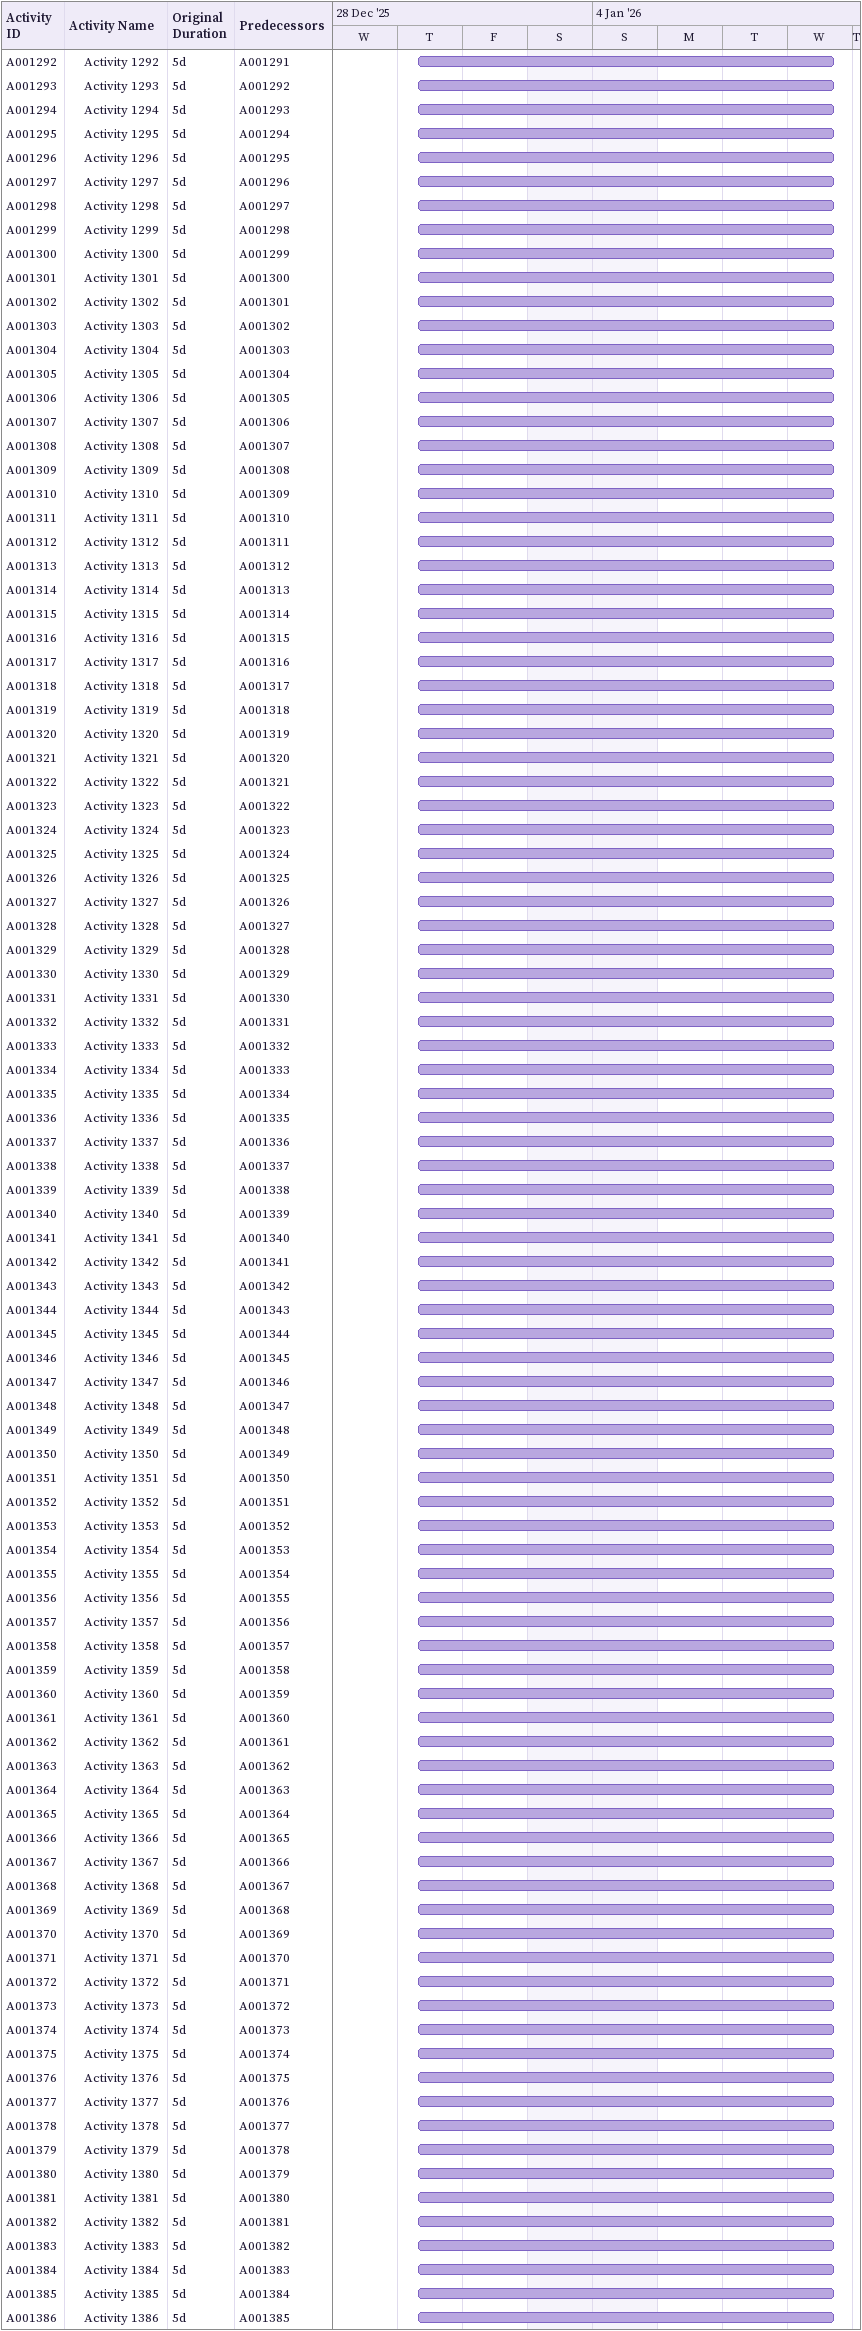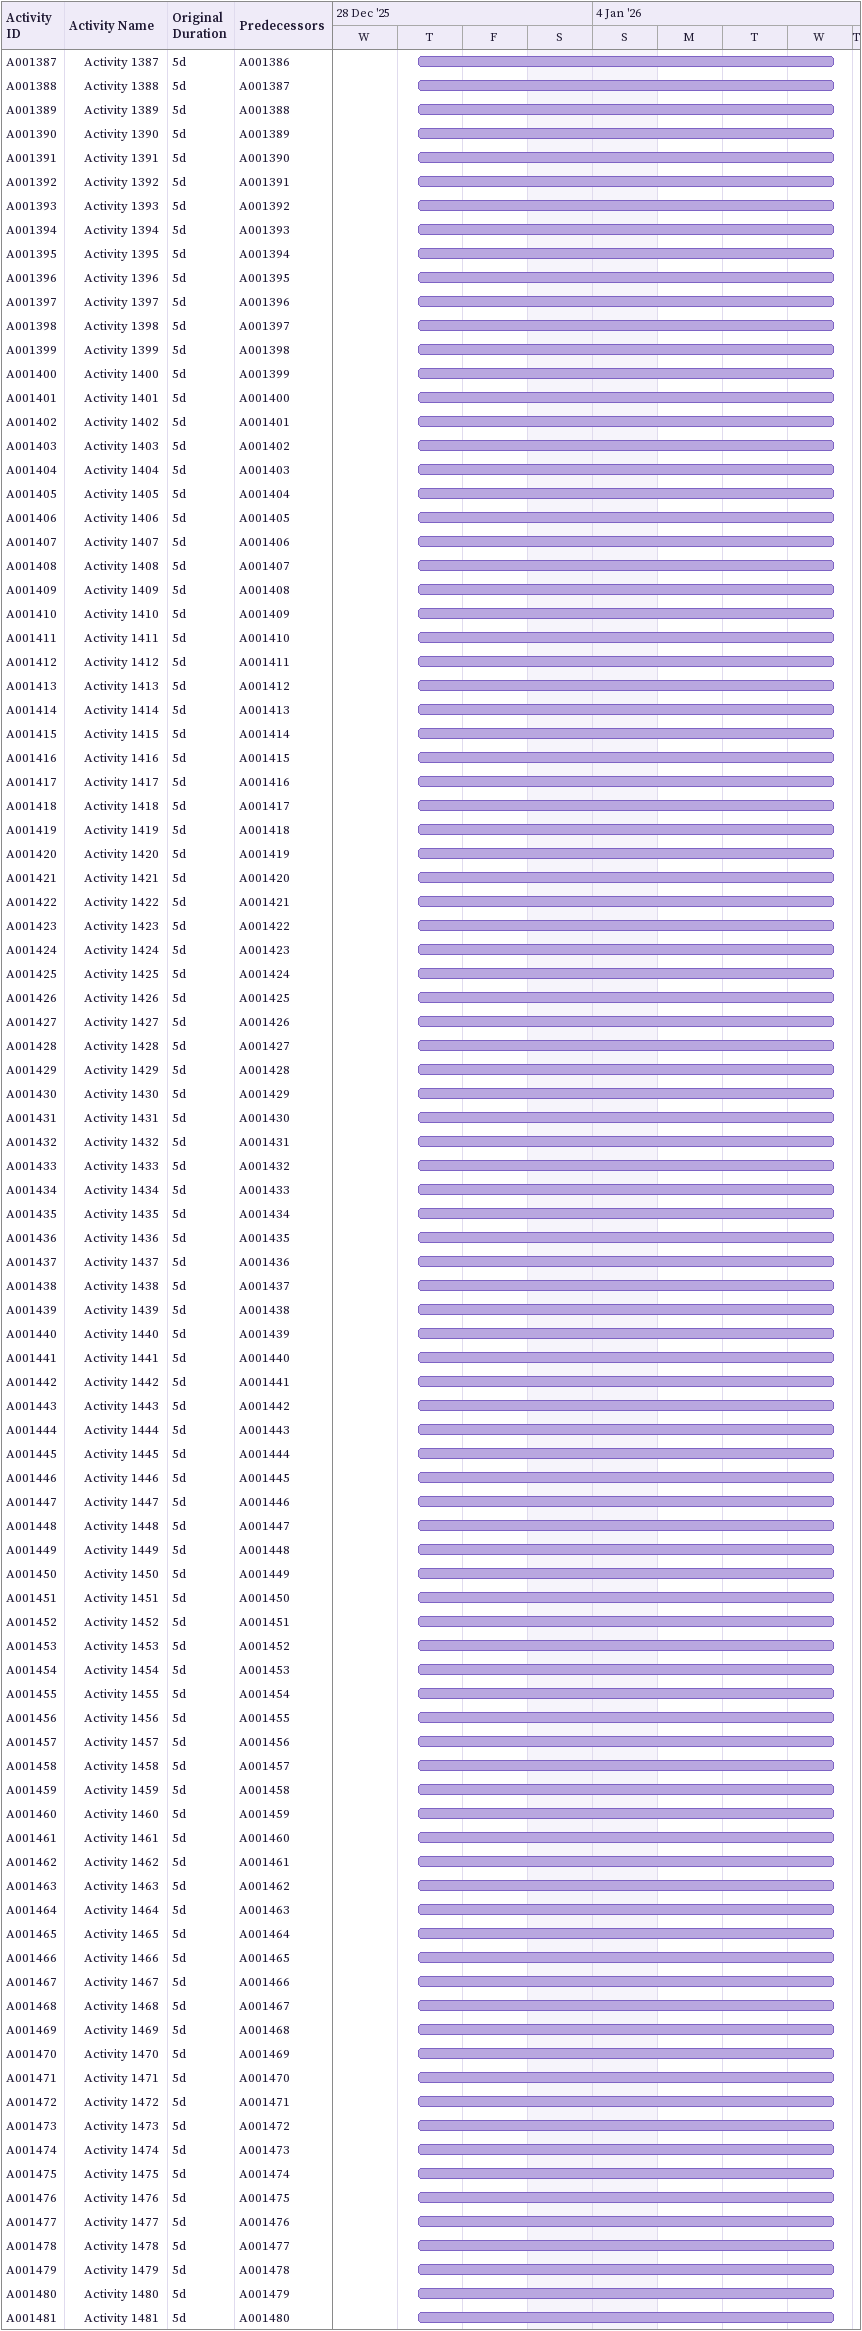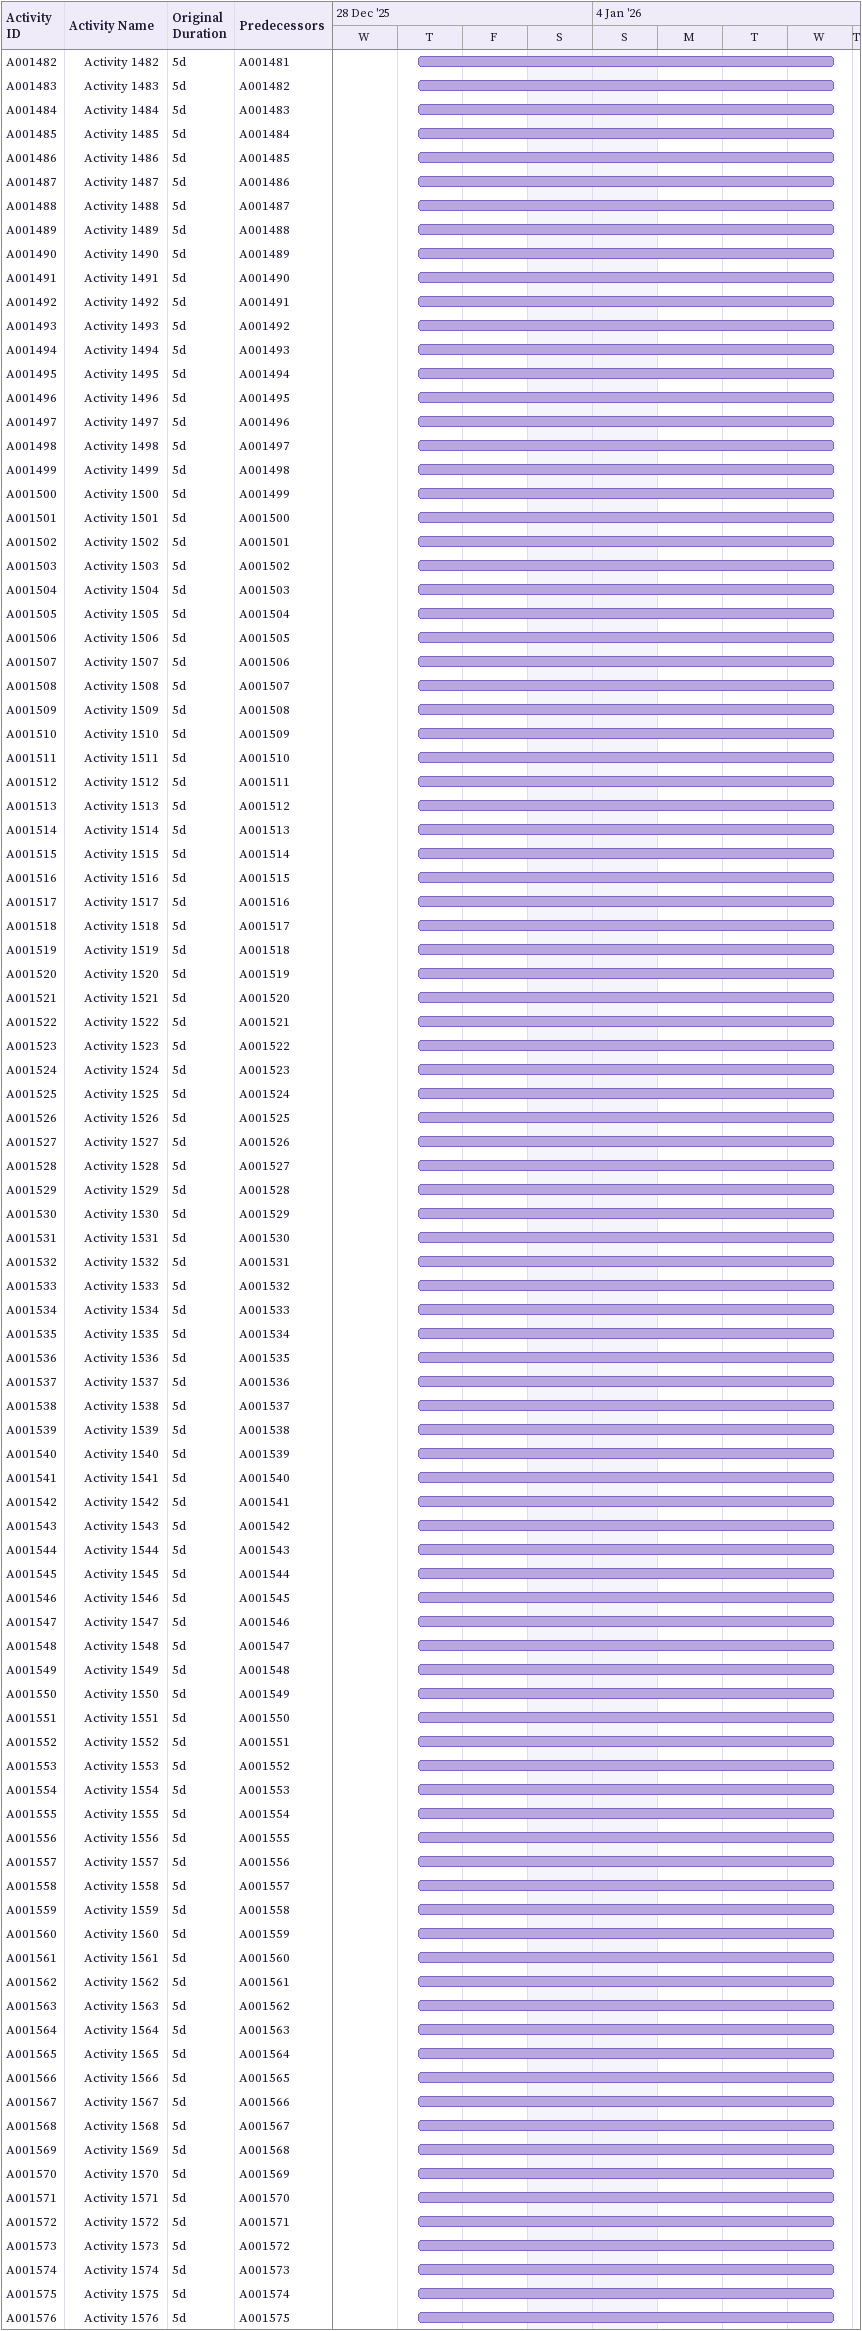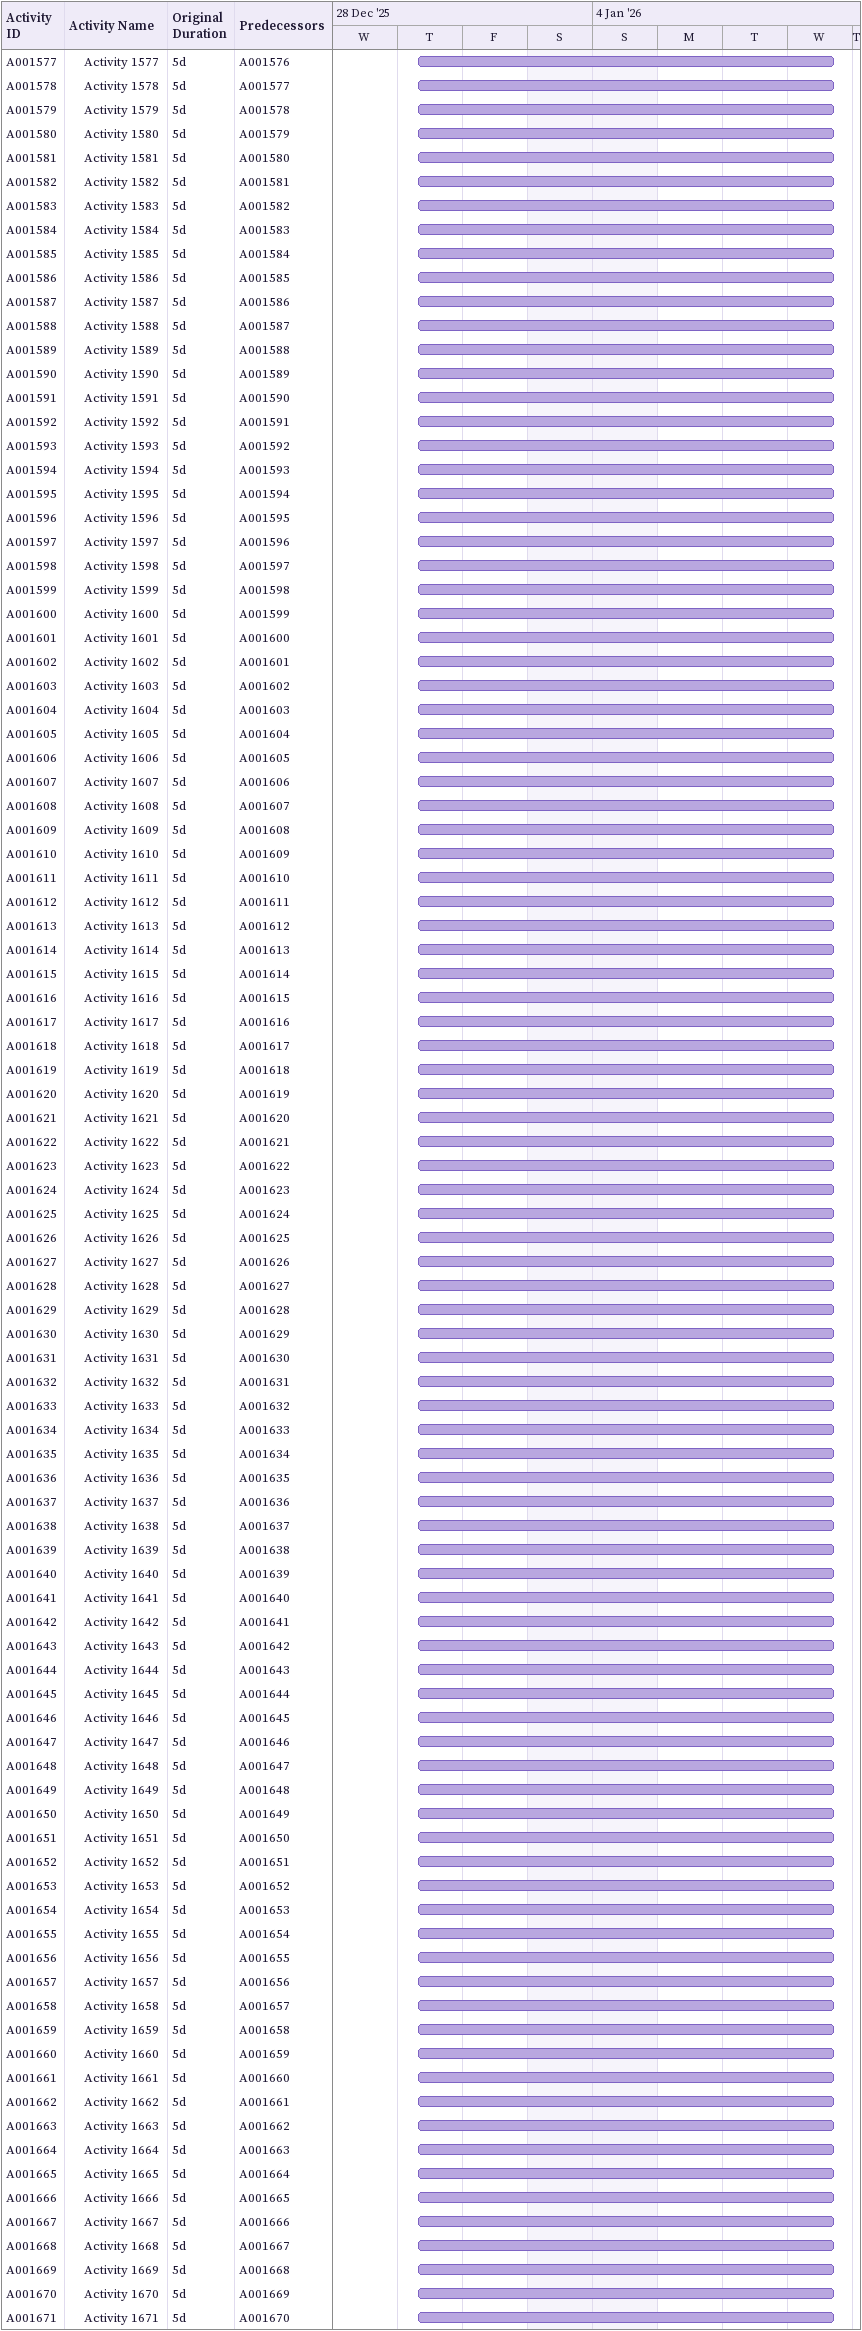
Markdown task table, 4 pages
| ID | Level | Task | Original duration | Start | Finish | Predecessors |
|---|---|---|---|---|---|---|
| A001292 | 2 | Activity 1292 | 5d | 2026-01-01 | 2026-01-07 | A001291 |
| A001293 | 2 | Activity 1293 | 5d | 2026-01-01 | 2026-01-07 | A001292 |
| A001294 | 2 | Activity 1294 | 5d | 2026-01-01 | 2026-01-07 | A001293 |
| A001295 | 2 | Activity 1295 | 5d | 2026-01-01 | 2026-01-07 | A001294 |
| A001296 | 2 | Activity 1296 | 5d | 2026-01-01 | 2026-01-07 | A001295 |
| A001297 | 2 | Activity 1297 | 5d | 2026-01-01 | 2026-01-07 | A001296 |
| A001298 | 2 | Activity 1298 | 5d | 2026-01-01 | 2026-01-07 | A001297 |
| A001299 | 2 | Activity 1299 | 5d | 2026-01-01 | 2026-01-07 | A001298 |
| A001300 | 2 | Activity 1300 | 5d | 2026-01-01 | 2026-01-07 | A001299 |
| A001301 | 2 | Activity 1301 | 5d | 2026-01-01 | 2026-01-07 | A001300 |
| A001302 | 2 | Activity 1302 | 5d | 2026-01-01 | 2026-01-07 | A001301 |
| A001303 | 2 | Activity 1303 | 5d | 2026-01-01 | 2026-01-07 | A001302 |
| A001304 | 2 | Activity 1304 | 5d | 2026-01-01 | 2026-01-07 | A001303 |
| A001305 | 2 | Activity 1305 | 5d | 2026-01-01 | 2026-01-07 | A001304 |
| A001306 | 2 | Activity 1306 | 5d | 2026-01-01 | 2026-01-07 | A001305 |
| A001307 | 2 | Activity 1307 | 5d | 2026-01-01 | 2026-01-07 | A001306 |
| A001308 | 2 | Activity 1308 | 5d | 2026-01-01 | 2026-01-07 | A001307 |
| A001309 | 2 | Activity 1309 | 5d | 2026-01-01 | 2026-01-07 | A001308 |
| A001310 | 2 | Activity 1310 | 5d | 2026-01-01 | 2026-01-07 | A001309 |
| A001311 | 2 | Activity 1311 | 5d | 2026-01-01 | 2026-01-07 | A001310 |
| A001312 | 2 | Activity 1312 | 5d | 2026-01-01 | 2026-01-07 | A001311 |
| A001313 | 2 | Activity 1313 | 5d | 2026-01-01 | 2026-01-07 | A001312 |
| A001314 | 2 | Activity 1314 | 5d | 2026-01-01 | 2026-01-07 | A001313 |
| A001315 | 2 | Activity 1315 | 5d | 2026-01-01 | 2026-01-07 | A001314 |
| A001316 | 2 | Activity 1316 | 5d | 2026-01-01 | 2026-01-07 | A001315 |
| A001317 | 2 | Activity 1317 | 5d | 2026-01-01 | 2026-01-07 | A001316 |
| A001318 | 2 | Activity 1318 | 5d | 2026-01-01 | 2026-01-07 | A001317 |
| A001319 | 2 | Activity 1319 | 5d | 2026-01-01 | 2026-01-07 | A001318 |
| A001320 | 2 | Activity 1320 | 5d | 2026-01-01 | 2026-01-07 | A001319 |
| A001321 | 2 | Activity 1321 | 5d | 2026-01-01 | 2026-01-07 | A001320 |
| A001322 | 2 | Activity 1322 | 5d | 2026-01-01 | 2026-01-07 | A001321 |
| A001323 | 2 | Activity 1323 | 5d | 2026-01-01 | 2026-01-07 | A001322 |
| A001324 | 2 | Activity 1324 | 5d | 2026-01-01 | 2026-01-07 | A001323 |
| A001325 | 2 | Activity 1325 | 5d | 2026-01-01 | 2026-01-07 | A001324 |
| A001326 | 2 | Activity 1326 | 5d | 2026-01-01 | 2026-01-07 | A001325 |
| A001327 | 2 | Activity 1327 | 5d | 2026-01-01 | 2026-01-07 | A001326 |
| A001328 | 2 | Activity 1328 | 5d | 2026-01-01 | 2026-01-07 | A001327 |
| A001329 | 2 | Activity 1329 | 5d | 2026-01-01 | 2026-01-07 | A001328 |
| A001330 | 2 | Activity 1330 | 5d | 2026-01-01 | 2026-01-07 | A001329 |
| A001331 | 2 | Activity 1331 | 5d | 2026-01-01 | 2026-01-07 | A001330 |
| A001332 | 2 | Activity 1332 | 5d | 2026-01-01 | 2026-01-07 | A001331 |
| A001333 | 2 | Activity 1333 | 5d | 2026-01-01 | 2026-01-07 | A001332 |
| A001334 | 2 | Activity 1334 | 5d | 2026-01-01 | 2026-01-07 | A001333 |
| A001335 | 2 | Activity 1335 | 5d | 2026-01-01 | 2026-01-07 | A001334 |
| A001336 | 2 | Activity 1336 | 5d | 2026-01-01 | 2026-01-07 | A001335 |
| A001337 | 2 | Activity 1337 | 5d | 2026-01-01 | 2026-01-07 | A001336 |
| A001338 | 2 | Activity 1338 | 5d | 2026-01-01 | 2026-01-07 | A001337 |
| A001339 | 2 | Activity 1339 | 5d | 2026-01-01 | 2026-01-07 | A001338 |
| A001340 | 2 | Activity 1340 | 5d | 2026-01-01 | 2026-01-07 | A001339 |
| A001341 | 2 | Activity 1341 | 5d | 2026-01-01 | 2026-01-07 | A001340 |
| A001342 | 2 | Activity 1342 | 5d | 2026-01-01 | 2026-01-07 | A001341 |
| A001343 | 2 | Activity 1343 | 5d | 2026-01-01 | 2026-01-07 | A001342 |
| A001344 | 2 | Activity 1344 | 5d | 2026-01-01 | 2026-01-07 | A001343 |
| A001345 | 2 | Activity 1345 | 5d | 2026-01-01 | 2026-01-07 | A001344 |
| A001346 | 2 | Activity 1346 | 5d | 2026-01-01 | 2026-01-07 | A001345 |
| A001347 | 2 | Activity 1347 | 5d | 2026-01-01 | 2026-01-07 | A001346 |
| A001348 | 2 | Activity 1348 | 5d | 2026-01-01 | 2026-01-07 | A001347 |
| A001349 | 2 | Activity 1349 | 5d | 2026-01-01 | 2026-01-07 | A001348 |
| A001350 | 2 | Activity 1350 | 5d | 2026-01-01 | 2026-01-07 | A001349 |
| A001351 | 2 | Activity 1351 | 5d | 2026-01-01 | 2026-01-07 | A001350 |
| A001352 | 2 | Activity 1352 | 5d | 2026-01-01 | 2026-01-07 | A001351 |
| A001353 | 2 | Activity 1353 | 5d | 2026-01-01 | 2026-01-07 | A001352 |
| A001354 | 2 | Activity 1354 | 5d | 2026-01-01 | 2026-01-07 | A001353 |
| A001355 | 2 | Activity 1355 | 5d | 2026-01-01 | 2026-01-07 | A001354 |
| A001356 | 2 | Activity 1356 | 5d | 2026-01-01 | 2026-01-07 | A001355 |
| A001357 | 2 | Activity 1357 | 5d | 2026-01-01 | 2026-01-07 | A001356 |
| A001358 | 2 | Activity 1358 | 5d | 2026-01-01 | 2026-01-07 | A001357 |
| A001359 | 2 | Activity 1359 | 5d | 2026-01-01 | 2026-01-07 | A001358 |
| A001360 | 2 | Activity 1360 | 5d | 2026-01-01 | 2026-01-07 | A001359 |
| A001361 | 2 | Activity 1361 | 5d | 2026-01-01 | 2026-01-07 | A001360 |
| A001362 | 2 | Activity 1362 | 5d | 2026-01-01 | 2026-01-07 | A001361 |
| A001363 | 2 | Activity 1363 | 5d | 2026-01-01 | 2026-01-07 | A001362 |
| A001364 | 2 | Activity 1364 | 5d | 2026-01-01 | 2026-01-07 | A001363 |
| A001365 | 2 | Activity 1365 | 5d | 2026-01-01 | 2026-01-07 | A001364 |
| A001366 | 2 | Activity 1366 | 5d | 2026-01-01 | 2026-01-07 | A001365 |
| A001367 | 2 | Activity 1367 | 5d | 2026-01-01 | 2026-01-07 | A001366 |
| A001368 | 2 | Activity 1368 | 5d | 2026-01-01 | 2026-01-07 | A001367 |
| A001369 | 2 | Activity 1369 | 5d | 2026-01-01 | 2026-01-07 | A001368 |
| A001370 | 2 | Activity 1370 | 5d | 2026-01-01 | 2026-01-07 | A001369 |
| A001371 | 2 | Activity 1371 | 5d | 2026-01-01 | 2026-01-07 | A001370 |
| A001372 | 2 | Activity 1372 | 5d | 2026-01-01 | 2026-01-07 | A001371 |
| A001373 | 2 | Activity 1373 | 5d | 2026-01-01 | 2026-01-07 | A001372 |
| A001374 | 2 | Activity 1374 | 5d | 2026-01-01 | 2026-01-07 | A001373 |
| A001375 | 2 | Activity 1375 | 5d | 2026-01-01 | 2026-01-07 | A001374 |
| A001376 | 2 | Activity 1376 | 5d | 2026-01-01 | 2026-01-07 | A001375 |
| A001377 | 2 | Activity 1377 | 5d | 2026-01-01 | 2026-01-07 | A001376 |
| A001378 | 2 | Activity 1378 | 5d | 2026-01-01 | 2026-01-07 | A001377 |
| A001379 | 2 | Activity 1379 | 5d | 2026-01-01 | 2026-01-07 | A001378 |
| A001380 | 2 | Activity 1380 | 5d | 2026-01-01 | 2026-01-07 | A001379 |
| A001381 | 2 | Activity 1381 | 5d | 2026-01-01 | 2026-01-07 | A001380 |
| A001382 | 2 | Activity 1382 | 5d | 2026-01-01 | 2026-01-07 | A001381 |
| A001383 | 2 | Activity 1383 | 5d | 2026-01-01 | 2026-01-07 | A001382 |
| A001384 | 2 | Activity 1384 | 5d | 2026-01-01 | 2026-01-07 | A001383 |
| A001385 | 2 | Activity 1385 | 5d | 2026-01-01 | 2026-01-07 | A001384 |
| A001386 | 2 | Activity 1386 | 5d | 2026-01-01 | 2026-01-07 | A001385 |
| A001387 | 2 | Activity 1387 | 5d | 2026-01-01 | 2026-01-07 | A001386 |
| A001388 | 2 | Activity 1388 | 5d | 2026-01-01 | 2026-01-07 | A001387 |
| A001389 | 2 | Activity 1389 | 5d | 2026-01-01 | 2026-01-07 | A001388 |
| A001390 | 2 | Activity 1390 | 5d | 2026-01-01 | 2026-01-07 | A001389 |
| A001391 | 2 | Activity 1391 | 5d | 2026-01-01 | 2026-01-07 | A001390 |
| A001392 | 2 | Activity 1392 | 5d | 2026-01-01 | 2026-01-07 | A001391 |
| A001393 | 2 | Activity 1393 | 5d | 2026-01-01 | 2026-01-07 | A001392 |
| A001394 | 2 | Activity 1394 | 5d | 2026-01-01 | 2026-01-07 | A001393 |
| A001395 | 2 | Activity 1395 | 5d | 2026-01-01 | 2026-01-07 | A001394 |
| A001396 | 2 | Activity 1396 | 5d | 2026-01-01 | 2026-01-07 | A001395 |
| A001397 | 2 | Activity 1397 | 5d | 2026-01-01 | 2026-01-07 | A001396 |
| A001398 | 2 | Activity 1398 | 5d | 2026-01-01 | 2026-01-07 | A001397 |
| A001399 | 2 | Activity 1399 | 5d | 2026-01-01 | 2026-01-07 | A001398 |
| A001400 | 2 | Activity 1400 | 5d | 2026-01-01 | 2026-01-07 | A001399 |
| A001401 | 2 | Activity 1401 | 5d | 2026-01-01 | 2026-01-07 | A001400 |
| A001402 | 2 | Activity 1402 | 5d | 2026-01-01 | 2026-01-07 | A001401 |
| A001403 | 2 | Activity 1403 | 5d | 2026-01-01 | 2026-01-07 | A001402 |
| A001404 | 2 | Activity 1404 | 5d | 2026-01-01 | 2026-01-07 | A001403 |
| A001405 | 2 | Activity 1405 | 5d | 2026-01-01 | 2026-01-07 | A001404 |
| A001406 | 2 | Activity 1406 | 5d | 2026-01-01 | 2026-01-07 | A001405 |
| A001407 | 2 | Activity 1407 | 5d | 2026-01-01 | 2026-01-07 | A001406 |
| A001408 | 2 | Activity 1408 | 5d | 2026-01-01 | 2026-01-07 | A001407 |
| A001409 | 2 | Activity 1409 | 5d | 2026-01-01 | 2026-01-07 | A001408 |
| A001410 | 2 | Activity 1410 | 5d | 2026-01-01 | 2026-01-07 | A001409 |
| A001411 | 2 | Activity 1411 | 5d | 2026-01-01 | 2026-01-07 | A001410 |
| A001412 | 2 | Activity 1412 | 5d | 2026-01-01 | 2026-01-07 | A001411 |
| A001413 | 2 | Activity 1413 | 5d | 2026-01-01 | 2026-01-07 | A001412 |
| A001414 | 2 | Activity 1414 | 5d | 2026-01-01 | 2026-01-07 | A001413 |
| A001415 | 2 | Activity 1415 | 5d | 2026-01-01 | 2026-01-07 | A001414 |
| A001416 | 2 | Activity 1416 | 5d | 2026-01-01 | 2026-01-07 | A001415 |
| A001417 | 2 | Activity 1417 | 5d | 2026-01-01 | 2026-01-07 | A001416 |
| A001418 | 2 | Activity 1418 | 5d | 2026-01-01 | 2026-01-07 | A001417 |
| A001419 | 2 | Activity 1419 | 5d | 2026-01-01 | 2026-01-07 | A001418 |
| A001420 | 2 | Activity 1420 | 5d | 2026-01-01 | 2026-01-07 | A001419 |
| A001421 | 2 | Activity 1421 | 5d | 2026-01-01 | 2026-01-07 | A001420 |
| A001422 | 2 | Activity 1422 | 5d | 2026-01-01 | 2026-01-07 | A001421 |
| A001423 | 2 | Activity 1423 | 5d | 2026-01-01 | 2026-01-07 | A001422 |
| A001424 | 2 | Activity 1424 | 5d | 2026-01-01 | 2026-01-07 | A001423 |
| A001425 | 2 | Activity 1425 | 5d | 2026-01-01 | 2026-01-07 | A001424 |
| A001426 | 2 | Activity 1426 | 5d | 2026-01-01 | 2026-01-07 | A001425 |
| A001427 | 2 | Activity 1427 | 5d | 2026-01-01 | 2026-01-07 | A001426 |
| A001428 | 2 | Activity 1428 | 5d | 2026-01-01 | 2026-01-07 | A001427 |
| A001429 | 2 | Activity 1429 | 5d | 2026-01-01 | 2026-01-07 | A001428 |
| A001430 | 2 | Activity 1430 | 5d | 2026-01-01 | 2026-01-07 | A001429 |
| A001431 | 2 | Activity 1431 | 5d | 2026-01-01 | 2026-01-07 | A001430 |
| A001432 | 2 | Activity 1432 | 5d | 2026-01-01 | 2026-01-07 | A001431 |
| A001433 | 2 | Activity 1433 | 5d | 2026-01-01 | 2026-01-07 | A001432 |
| A001434 | 2 | Activity 1434 | 5d | 2026-01-01 | 2026-01-07 | A001433 |
| A001435 | 2 | Activity 1435 | 5d | 2026-01-01 | 2026-01-07 | A001434 |
| A001436 | 2 | Activity 1436 | 5d | 2026-01-01 | 2026-01-07 | A001435 |
| A001437 | 2 | Activity 1437 | 5d | 2026-01-01 | 2026-01-07 | A001436 |
| A001438 | 2 | Activity 1438 | 5d | 2026-01-01 | 2026-01-07 | A001437 |
| A001439 | 2 | Activity 1439 | 5d | 2026-01-01 | 2026-01-07 | A001438 |
| A001440 | 2 | Activity 1440 | 5d | 2026-01-01 | 2026-01-07 | A001439 |
| A001441 | 2 | Activity 1441 | 5d | 2026-01-01 | 2026-01-07 | A001440 |
| A001442 | 2 | Activity 1442 | 5d | 2026-01-01 | 2026-01-07 | A001441 |
| A001443 | 2 | Activity 1443 | 5d | 2026-01-01 | 2026-01-07 | A001442 |
| A001444 | 2 | Activity 1444 | 5d | 2026-01-01 | 2026-01-07 | A001443 |
| A001445 | 2 | Activity 1445 | 5d | 2026-01-01 | 2026-01-07 | A001444 |
| A001446 | 2 | Activity 1446 | 5d | 2026-01-01 | 2026-01-07 | A001445 |
| A001447 | 2 | Activity 1447 | 5d | 2026-01-01 | 2026-01-07 | A001446 |
| A001448 | 2 | Activity 1448 | 5d | 2026-01-01 | 2026-01-07 | A001447 |
| A001449 | 2 | Activity 1449 | 5d | 2026-01-01 | 2026-01-07 | A001448 |
| A001450 | 2 | Activity 1450 | 5d | 2026-01-01 | 2026-01-07 | A001449 |
| A001451 | 2 | Activity 1451 | 5d | 2026-01-01 | 2026-01-07 | A001450 |
| A001452 | 2 | Activity 1452 | 5d | 2026-01-01 | 2026-01-07 | A001451 |
| A001453 | 2 | Activity 1453 | 5d | 2026-01-01 | 2026-01-07 | A001452 |
| A001454 | 2 | Activity 1454 | 5d | 2026-01-01 | 2026-01-07 | A001453 |
| A001455 | 2 | Activity 1455 | 5d | 2026-01-01 | 2026-01-07 | A001454 |
| A001456 | 2 | Activity 1456 | 5d | 2026-01-01 | 2026-01-07 | A001455 |
| A001457 | 2 | Activity 1457 | 5d | 2026-01-01 | 2026-01-07 | A001456 |
| A001458 | 2 | Activity 1458 | 5d | 2026-01-01 | 2026-01-07 | A001457 |
| A001459 | 2 | Activity 1459 | 5d | 2026-01-01 | 2026-01-07 | A001458 |
| A001460 | 2 | Activity 1460 | 5d | 2026-01-01 | 2026-01-07 | A001459 |
| A001461 | 2 | Activity 1461 | 5d | 2026-01-01 | 2026-01-07 | A001460 |
| A001462 | 2 | Activity 1462 | 5d | 2026-01-01 | 2026-01-07 | A001461 |
| A001463 | 2 | Activity 1463 | 5d | 2026-01-01 | 2026-01-07 | A001462 |
| A001464 | 2 | Activity 1464 | 5d | 2026-01-01 | 2026-01-07 | A001463 |
| A001465 | 2 | Activity 1465 | 5d | 2026-01-01 | 2026-01-07 | A001464 |
| A001466 | 2 | Activity 1466 | 5d | 2026-01-01 | 2026-01-07 | A001465 |
| A001467 | 2 | Activity 1467 | 5d | 2026-01-01 | 2026-01-07 | A001466 |
| A001468 | 2 | Activity 1468 | 5d | 2026-01-01 | 2026-01-07 | A001467 |
| A001469 | 2 | Activity 1469 | 5d | 2026-01-01 | 2026-01-07 | A001468 |
| A001470 | 2 | Activity 1470 | 5d | 2026-01-01 | 2026-01-07 | A001469 |
| A001471 | 2 | Activity 1471 | 5d | 2026-01-01 | 2026-01-07 | A001470 |
| A001472 | 2 | Activity 1472 | 5d | 2026-01-01 | 2026-01-07 | A001471 |
| A001473 | 2 | Activity 1473 | 5d | 2026-01-01 | 2026-01-07 | A001472 |
| A001474 | 2 | Activity 1474 | 5d | 2026-01-01 | 2026-01-07 | A001473 |
| A001475 | 2 | Activity 1475 | 5d | 2026-01-01 | 2026-01-07 | A001474 |
| A001476 | 2 | Activity 1476 | 5d | 2026-01-01 | 2026-01-07 | A001475 |
| A001477 | 2 | Activity 1477 | 5d | 2026-01-01 | 2026-01-07 | A001476 |
| A001478 | 2 | Activity 1478 | 5d | 2026-01-01 | 2026-01-07 | A001477 |
| A001479 | 2 | Activity 1479 | 5d | 2026-01-01 | 2026-01-07 | A001478 |
| A001480 | 2 | Activity 1480 | 5d | 2026-01-01 | 2026-01-07 | A001479 |
| A001481 | 2 | Activity 1481 | 5d | 2026-01-01 | 2026-01-07 | A001480 |
| A001482 | 2 | Activity 1482 | 5d | 2026-01-01 | 2026-01-07 | A001481 |
| A001483 | 2 | Activity 1483 | 5d | 2026-01-01 | 2026-01-07 | A001482 |
| A001484 | 2 | Activity 1484 | 5d | 2026-01-01 | 2026-01-07 | A001483 |
| A001485 | 2 | Activity 1485 | 5d | 2026-01-01 | 2026-01-07 | A001484 |
| A001486 | 2 | Activity 1486 | 5d | 2026-01-01 | 2026-01-07 | A001485 |
| A001487 | 2 | Activity 1487 | 5d | 2026-01-01 | 2026-01-07 | A001486 |
| A001488 | 2 | Activity 1488 | 5d | 2026-01-01 | 2026-01-07 | A001487 |
| A001489 | 2 | Activity 1489 | 5d | 2026-01-01 | 2026-01-07 | A001488 |
| A001490 | 2 | Activity 1490 | 5d | 2026-01-01 | 2026-01-07 | A001489 |
| A001491 | 2 | Activity 1491 | 5d | 2026-01-01 | 2026-01-07 | A001490 |
| A001492 | 2 | Activity 1492 | 5d | 2026-01-01 | 2026-01-07 | A001491 |
| A001493 | 2 | Activity 1493 | 5d | 2026-01-01 | 2026-01-07 | A001492 |
| A001494 | 2 | Activity 1494 | 5d | 2026-01-01 | 2026-01-07 | A001493 |
| A001495 | 2 | Activity 1495 | 5d | 2026-01-01 | 2026-01-07 | A001494 |
| A001496 | 2 | Activity 1496 | 5d | 2026-01-01 | 2026-01-07 | A001495 |
| A001497 | 2 | Activity 1497 | 5d | 2026-01-01 | 2026-01-07 | A001496 |
| A001498 | 2 | Activity 1498 | 5d | 2026-01-01 | 2026-01-07 | A001497 |
| A001499 | 2 | Activity 1499 | 5d | 2026-01-01 | 2026-01-07 | A001498 |
| A001500 | 2 | Activity 1500 | 5d | 2026-01-01 | 2026-01-07 | A001499 |
| A001501 | 2 | Activity 1501 | 5d | 2026-01-01 | 2026-01-07 | A001500 |
| A001502 | 2 | Activity 1502 | 5d | 2026-01-01 | 2026-01-07 | A001501 |
| A001503 | 2 | Activity 1503 | 5d | 2026-01-01 | 2026-01-07 | A001502 |
| A001504 | 2 | Activity 1504 | 5d | 2026-01-01 | 2026-01-07 | A001503 |
| A001505 | 2 | Activity 1505 | 5d | 2026-01-01 | 2026-01-07 | A001504 |
| A001506 | 2 | Activity 1506 | 5d | 2026-01-01 | 2026-01-07 | A001505 |
| A001507 | 2 | Activity 1507 | 5d | 2026-01-01 | 2026-01-07 | A001506 |
| A001508 | 2 | Activity 1508 | 5d | 2026-01-01 | 2026-01-07 | A001507 |
| A001509 | 2 | Activity 1509 | 5d | 2026-01-01 | 2026-01-07 | A001508 |
| A001510 | 2 | Activity 1510 | 5d | 2026-01-01 | 2026-01-07 | A001509 |
| A001511 | 2 | Activity 1511 | 5d | 2026-01-01 | 2026-01-07 | A001510 |
| A001512 | 2 | Activity 1512 | 5d | 2026-01-01 | 2026-01-07 | A001511 |
| A001513 | 2 | Activity 1513 | 5d | 2026-01-01 | 2026-01-07 | A001512 |
| A001514 | 2 | Activity 1514 | 5d | 2026-01-01 | 2026-01-07 | A001513 |
| A001515 | 2 | Activity 1515 | 5d | 2026-01-01 | 2026-01-07 | A001514 |
| A001516 | 2 | Activity 1516 | 5d | 2026-01-01 | 2026-01-07 | A001515 |
| A001517 | 2 | Activity 1517 | 5d | 2026-01-01 | 2026-01-07 | A001516 |
| A001518 | 2 | Activity 1518 | 5d | 2026-01-01 | 2026-01-07 | A001517 |
| A001519 | 2 | Activity 1519 | 5d | 2026-01-01 | 2026-01-07 | A001518 |
| A001520 | 2 | Activity 1520 | 5d | 2026-01-01 | 2026-01-07 | A001519 |
| A001521 | 2 | Activity 1521 | 5d | 2026-01-01 | 2026-01-07 | A001520 |
| A001522 | 2 | Activity 1522 | 5d | 2026-01-01 | 2026-01-07 | A001521 |
| A001523 | 2 | Activity 1523 | 5d | 2026-01-01 | 2026-01-07 | A001522 |
| A001524 | 2 | Activity 1524 | 5d | 2026-01-01 | 2026-01-07 | A001523 |
| A001525 | 2 | Activity 1525 | 5d | 2026-01-01 | 2026-01-07 | A001524 |
| A001526 | 2 | Activity 1526 | 5d | 2026-01-01 | 2026-01-07 | A001525 |
| A001527 | 2 | Activity 1527 | 5d | 2026-01-01 | 2026-01-07 | A001526 |
| A001528 | 2 | Activity 1528 | 5d | 2026-01-01 | 2026-01-07 | A001527 |
| A001529 | 2 | Activity 1529 | 5d | 2026-01-01 | 2026-01-07 | A001528 |
| A001530 | 2 | Activity 1530 | 5d | 2026-01-01 | 2026-01-07 | A001529 |
| A001531 | 2 | Activity 1531 | 5d | 2026-01-01 | 2026-01-07 | A001530 |
| A001532 | 2 | Activity 1532 | 5d | 2026-01-01 | 2026-01-07 | A001531 |
| A001533 | 2 | Activity 1533 | 5d | 2026-01-01 | 2026-01-07 | A001532 |
| A001534 | 2 | Activity 1534 | 5d | 2026-01-01 | 2026-01-07 | A001533 |
| A001535 | 2 | Activity 1535 | 5d | 2026-01-01 | 2026-01-07 | A001534 |
| A001536 | 2 | Activity 1536 | 5d | 2026-01-01 | 2026-01-07 | A001535 |
| A001537 | 2 | Activity 1537 | 5d | 2026-01-01 | 2026-01-07 | A001536 |
| A001538 | 2 | Activity 1538 | 5d | 2026-01-01 | 2026-01-07 | A001537 |
| A001539 | 2 | Activity 1539 | 5d | 2026-01-01 | 2026-01-07 | A001538 |
| A001540 | 2 | Activity 1540 | 5d | 2026-01-01 | 2026-01-07 | A001539 |
| A001541 | 2 | Activity 1541 | 5d | 2026-01-01 | 2026-01-07 | A001540 |
| A001542 | 2 | Activity 1542 | 5d | 2026-01-01 | 2026-01-07 | A001541 |
| A001543 | 2 | Activity 1543 | 5d | 2026-01-01 | 2026-01-07 | A001542 |
| A001544 | 2 | Activity 1544 | 5d | 2026-01-01 | 2026-01-07 | A001543 |
| A001545 | 2 | Activity 1545 | 5d | 2026-01-01 | 2026-01-07 | A001544 |
| A001546 | 2 | Activity 1546 | 5d | 2026-01-01 | 2026-01-07 | A001545 |
| A001547 | 2 | Activity 1547 | 5d | 2026-01-01 | 2026-01-07 | A001546 |
| A001548 | 2 | Activity 1548 | 5d | 2026-01-01 | 2026-01-07 | A001547 |
| A001549 | 2 | Activity 1549 | 5d | 2026-01-01 | 2026-01-07 | A001548 |
| A001550 | 2 | Activity 1550 | 5d | 2026-01-01 | 2026-01-07 | A001549 |
| A001551 | 2 | Activity 1551 | 5d | 2026-01-01 | 2026-01-07 | A001550 |
| A001552 | 2 | Activity 1552 | 5d | 2026-01-01 | 2026-01-07 | A001551 |
| A001553 | 2 | Activity 1553 | 5d | 2026-01-01 | 2026-01-07 | A001552 |
| A001554 | 2 | Activity 1554 | 5d | 2026-01-01 | 2026-01-07 | A001553 |
| A001555 | 2 | Activity 1555 | 5d | 2026-01-01 | 2026-01-07 | A001554 |
| A001556 | 2 | Activity 1556 | 5d | 2026-01-01 | 2026-01-07 | A001555 |
| A001557 | 2 | Activity 1557 | 5d | 2026-01-01 | 2026-01-07 | A001556 |
| A001558 | 2 | Activity 1558 | 5d | 2026-01-01 | 2026-01-07 | A001557 |
| A001559 | 2 | Activity 1559 | 5d | 2026-01-01 | 2026-01-07 | A001558 |
| A001560 | 2 | Activity 1560 | 5d | 2026-01-01 | 2026-01-07 | A001559 |
| A001561 | 2 | Activity 1561 | 5d | 2026-01-01 | 2026-01-07 | A001560 |
| A001562 | 2 | Activity 1562 | 5d | 2026-01-01 | 2026-01-07 | A001561 |
| A001563 | 2 | Activity 1563 | 5d | 2026-01-01 | 2026-01-07 | A001562 |
| A001564 | 2 | Activity 1564 | 5d | 2026-01-01 | 2026-01-07 | A001563 |
| A001565 | 2 | Activity 1565 | 5d | 2026-01-01 | 2026-01-07 | A001564 |
| A001566 | 2 | Activity 1566 | 5d | 2026-01-01 | 2026-01-07 | A001565 |
| A001567 | 2 | Activity 1567 | 5d | 2026-01-01 | 2026-01-07 | A001566 |
| A001568 | 2 | Activity 1568 | 5d | 2026-01-01 | 2026-01-07 | A001567 |
| A001569 | 2 | Activity 1569 | 5d | 2026-01-01 | 2026-01-07 | A001568 |
| A001570 | 2 | Activity 1570 | 5d | 2026-01-01 | 2026-01-07 | A001569 |
| A001571 | 2 | Activity 1571 | 5d | 2026-01-01 | 2026-01-07 | A001570 |
| A001572 | 2 | Activity 1572 | 5d | 2026-01-01 | 2026-01-07 | A001571 |
| A001573 | 2 | Activity 1573 | 5d | 2026-01-01 | 2026-01-07 | A001572 |
| A001574 | 2 | Activity 1574 | 5d | 2026-01-01 | 2026-01-07 | A001573 |
| A001575 | 2 | Activity 1575 | 5d | 2026-01-01 | 2026-01-07 | A001574 |
| A001576 | 2 | Activity 1576 | 5d | 2026-01-01 | 2026-01-07 | A001575 |
| A001577 | 2 | Activity 1577 | 5d | 2026-01-01 | 2026-01-07 | A001576 |
| A001578 | 2 | Activity 1578 | 5d | 2026-01-01 | 2026-01-07 | A001577 |
| A001579 | 2 | Activity 1579 | 5d | 2026-01-01 | 2026-01-07 | A001578 |
| A001580 | 2 | Activity 1580 | 5d | 2026-01-01 | 2026-01-07 | A001579 |
| A001581 | 2 | Activity 1581 | 5d | 2026-01-01 | 2026-01-07 | A001580 |
| A001582 | 2 | Activity 1582 | 5d | 2026-01-01 | 2026-01-07 | A001581 |
| A001583 | 2 | Activity 1583 | 5d | 2026-01-01 | 2026-01-07 | A001582 |
| A001584 | 2 | Activity 1584 | 5d | 2026-01-01 | 2026-01-07 | A001583 |
| A001585 | 2 | Activity 1585 | 5d | 2026-01-01 | 2026-01-07 | A001584 |
| A001586 | 2 | Activity 1586 | 5d | 2026-01-01 | 2026-01-07 | A001585 |
| A001587 | 2 | Activity 1587 | 5d | 2026-01-01 | 2026-01-07 | A001586 |
| A001588 | 2 | Activity 1588 | 5d | 2026-01-01 | 2026-01-07 | A001587 |
| A001589 | 2 | Activity 1589 | 5d | 2026-01-01 | 2026-01-07 | A001588 |
| A001590 | 2 | Activity 1590 | 5d | 2026-01-01 | 2026-01-07 | A001589 |
| A001591 | 2 | Activity 1591 | 5d | 2026-01-01 | 2026-01-07 | A001590 |
| A001592 | 2 | Activity 1592 | 5d | 2026-01-01 | 2026-01-07 | A001591 |
| A001593 | 2 | Activity 1593 | 5d | 2026-01-01 | 2026-01-07 | A001592 |
| A001594 | 2 | Activity 1594 | 5d | 2026-01-01 | 2026-01-07 | A001593 |
| A001595 | 2 | Activity 1595 | 5d | 2026-01-01 | 2026-01-07 | A001594 |
| A001596 | 2 | Activity 1596 | 5d | 2026-01-01 | 2026-01-07 | A001595 |
| A001597 | 2 | Activity 1597 | 5d | 2026-01-01 | 2026-01-07 | A001596 |
| A001598 | 2 | Activity 1598 | 5d | 2026-01-01 | 2026-01-07 | A001597 |
| A001599 | 2 | Activity 1599 | 5d | 2026-01-01 | 2026-01-07 | A001598 |
| A001600 | 2 | Activity 1600 | 5d | 2026-01-01 | 2026-01-07 | A001599 |
| A001601 | 2 | Activity 1601 | 5d | 2026-01-01 | 2026-01-07 | A001600 |
| A001602 | 2 | Activity 1602 | 5d | 2026-01-01 | 2026-01-07 | A001601 |
| A001603 | 2 | Activity 1603 | 5d | 2026-01-01 | 2026-01-07 | A001602 |
| A001604 | 2 | Activity 1604 | 5d | 2026-01-01 | 2026-01-07 | A001603 |
| A001605 | 2 | Activity 1605 | 5d | 2026-01-01 | 2026-01-07 | A001604 |
| A001606 | 2 | Activity 1606 | 5d | 2026-01-01 | 2026-01-07 | A001605 |
| A001607 | 2 | Activity 1607 | 5d | 2026-01-01 | 2026-01-07 | A001606 |
| A001608 | 2 | Activity 1608 | 5d | 2026-01-01 | 2026-01-07 | A001607 |
| A001609 | 2 | Activity 1609 | 5d | 2026-01-01 | 2026-01-07 | A001608 |
| A001610 | 2 | Activity 1610 | 5d | 2026-01-01 | 2026-01-07 | A001609 |
| A001611 | 2 | Activity 1611 | 5d | 2026-01-01 | 2026-01-07 | A001610 |
| A001612 | 2 | Activity 1612 | 5d | 2026-01-01 | 2026-01-07 | A001611 |
| A001613 | 2 | Activity 1613 | 5d | 2026-01-01 | 2026-01-07 | A001612 |
| A001614 | 2 | Activity 1614 | 5d | 2026-01-01 | 2026-01-07 | A001613 |
| A001615 | 2 | Activity 1615 | 5d | 2026-01-01 | 2026-01-07 | A001614 |
| A001616 | 2 | Activity 1616 | 5d | 2026-01-01 | 2026-01-07 | A001615 |
| A001617 | 2 | Activity 1617 | 5d | 2026-01-01 | 2026-01-07 | A001616 |
| A001618 | 2 | Activity 1618 | 5d | 2026-01-01 | 2026-01-07 | A001617 |
| A001619 | 2 | Activity 1619 | 5d | 2026-01-01 | 2026-01-07 | A001618 |
| A001620 | 2 | Activity 1620 | 5d | 2026-01-01 | 2026-01-07 | A001619 |
| A001621 | 2 | Activity 1621 | 5d | 2026-01-01 | 2026-01-07 | A001620 |
| A001622 | 2 | Activity 1622 | 5d | 2026-01-01 | 2026-01-07 | A001621 |
| A001623 | 2 | Activity 1623 | 5d | 2026-01-01 | 2026-01-07 | A001622 |
| A001624 | 2 | Activity 1624 | 5d | 2026-01-01 | 2026-01-07 | A001623 |
| A001625 | 2 | Activity 1625 | 5d | 2026-01-01 | 2026-01-07 | A001624 |
| A001626 | 2 | Activity 1626 | 5d | 2026-01-01 | 2026-01-07 | A001625 |
| A001627 | 2 | Activity 1627 | 5d | 2026-01-01 | 2026-01-07 | A001626 |
| A001628 | 2 | Activity 1628 | 5d | 2026-01-01 | 2026-01-07 | A001627 |
| A001629 | 2 | Activity 1629 | 5d | 2026-01-01 | 2026-01-07 | A001628 |
| A001630 | 2 | Activity 1630 | 5d | 2026-01-01 | 2026-01-07 | A001629 |
| A001631 | 2 | Activity 1631 | 5d | 2026-01-01 | 2026-01-07 | A001630 |
| A001632 | 2 | Activity 1632 | 5d | 2026-01-01 | 2026-01-07 | A001631 |
| A001633 | 2 | Activity 1633 | 5d | 2026-01-01 | 2026-01-07 | A001632 |
| A001634 | 2 | Activity 1634 | 5d | 2026-01-01 | 2026-01-07 | A001633 |
| A001635 | 2 | Activity 1635 | 5d | 2026-01-01 | 2026-01-07 | A001634 |
| A001636 | 2 | Activity 1636 | 5d | 2026-01-01 | 2026-01-07 | A001635 |
| A001637 | 2 | Activity 1637 | 5d | 2026-01-01 | 2026-01-07 | A001636 |
| A001638 | 2 | Activity 1638 | 5d | 2026-01-01 | 2026-01-07 | A001637 |
| A001639 | 2 | Activity 1639 | 5d | 2026-01-01 | 2026-01-07 | A001638 |
| A001640 | 2 | Activity 1640 | 5d | 2026-01-01 | 2026-01-07 | A001639 |
| A001641 | 2 | Activity 1641 | 5d | 2026-01-01 | 2026-01-07 | A001640 |
| A001642 | 2 | Activity 1642 | 5d | 2026-01-01 | 2026-01-07 | A001641 |
| A001643 | 2 | Activity 1643 | 5d | 2026-01-01 | 2026-01-07 | A001642 |
| A001644 | 2 | Activity 1644 | 5d | 2026-01-01 | 2026-01-07 | A001643 |
| A001645 | 2 | Activity 1645 | 5d | 2026-01-01 | 2026-01-07 | A001644 |
| A001646 | 2 | Activity 1646 | 5d | 2026-01-01 | 2026-01-07 | A001645 |
| A001647 | 2 | Activity 1647 | 5d | 2026-01-01 | 2026-01-07 | A001646 |
| A001648 | 2 | Activity 1648 | 5d | 2026-01-01 | 2026-01-07 | A001647 |
| A001649 | 2 | Activity 1649 | 5d | 2026-01-01 | 2026-01-07 | A001648 |
| A001650 | 2 | Activity 1650 | 5d | 2026-01-01 | 2026-01-07 | A001649 |
| A001651 | 2 | Activity 1651 | 5d | 2026-01-01 | 2026-01-07 | A001650 |
| A001652 | 2 | Activity 1652 | 5d | 2026-01-01 | 2026-01-07 | A001651 |
| A001653 | 2 | Activity 1653 | 5d | 2026-01-01 | 2026-01-07 | A001652 |
| A001654 | 2 | Activity 1654 | 5d | 2026-01-01 | 2026-01-07 | A001653 |
| A001655 | 2 | Activity 1655 | 5d | 2026-01-01 | 2026-01-07 | A001654 |
| A001656 | 2 | Activity 1656 | 5d | 2026-01-01 | 2026-01-07 | A001655 |
| A001657 | 2 | Activity 1657 | 5d | 2026-01-01 | 2026-01-07 | A001656 |
| A001658 | 2 | Activity 1658 | 5d | 2026-01-01 | 2026-01-07 | A001657 |
| A001659 | 2 | Activity 1659 | 5d | 2026-01-01 | 2026-01-07 | A001658 |
| A001660 | 2 | Activity 1660 | 5d | 2026-01-01 | 2026-01-07 | A001659 |
| A001661 | 2 | Activity 1661 | 5d | 2026-01-01 | 2026-01-07 | A001660 |
| A001662 | 2 | Activity 1662 | 5d | 2026-01-01 | 2026-01-07 | A001661 |
| A001663 | 2 | Activity 1663 | 5d | 2026-01-01 | 2026-01-07 | A001662 |
| A001664 | 2 | Activity 1664 | 5d | 2026-01-01 | 2026-01-07 | A001663 |
| A001665 | 2 | Activity 1665 | 5d | 2026-01-01 | 2026-01-07 | A001664 |
| A001666 | 2 | Activity 1666 | 5d | 2026-01-01 | 2026-01-07 | A001665 |
| A001667 | 2 | Activity 1667 | 5d | 2026-01-01 | 2026-01-07 | A001666 |
| A001668 | 2 | Activity 1668 | 5d | 2026-01-01 | 2026-01-07 | A001667 |
| A001669 | 2 | Activity 1669 | 5d | 2026-01-01 | 2026-01-07 | A001668 |
| A001670 | 2 | Activity 1670 | 5d | 2026-01-01 | 2026-01-07 | A001669 |
| A001671 | 2 | Activity 1671 | 5d | 2026-01-01 | 2026-01-07 | A001670 |
